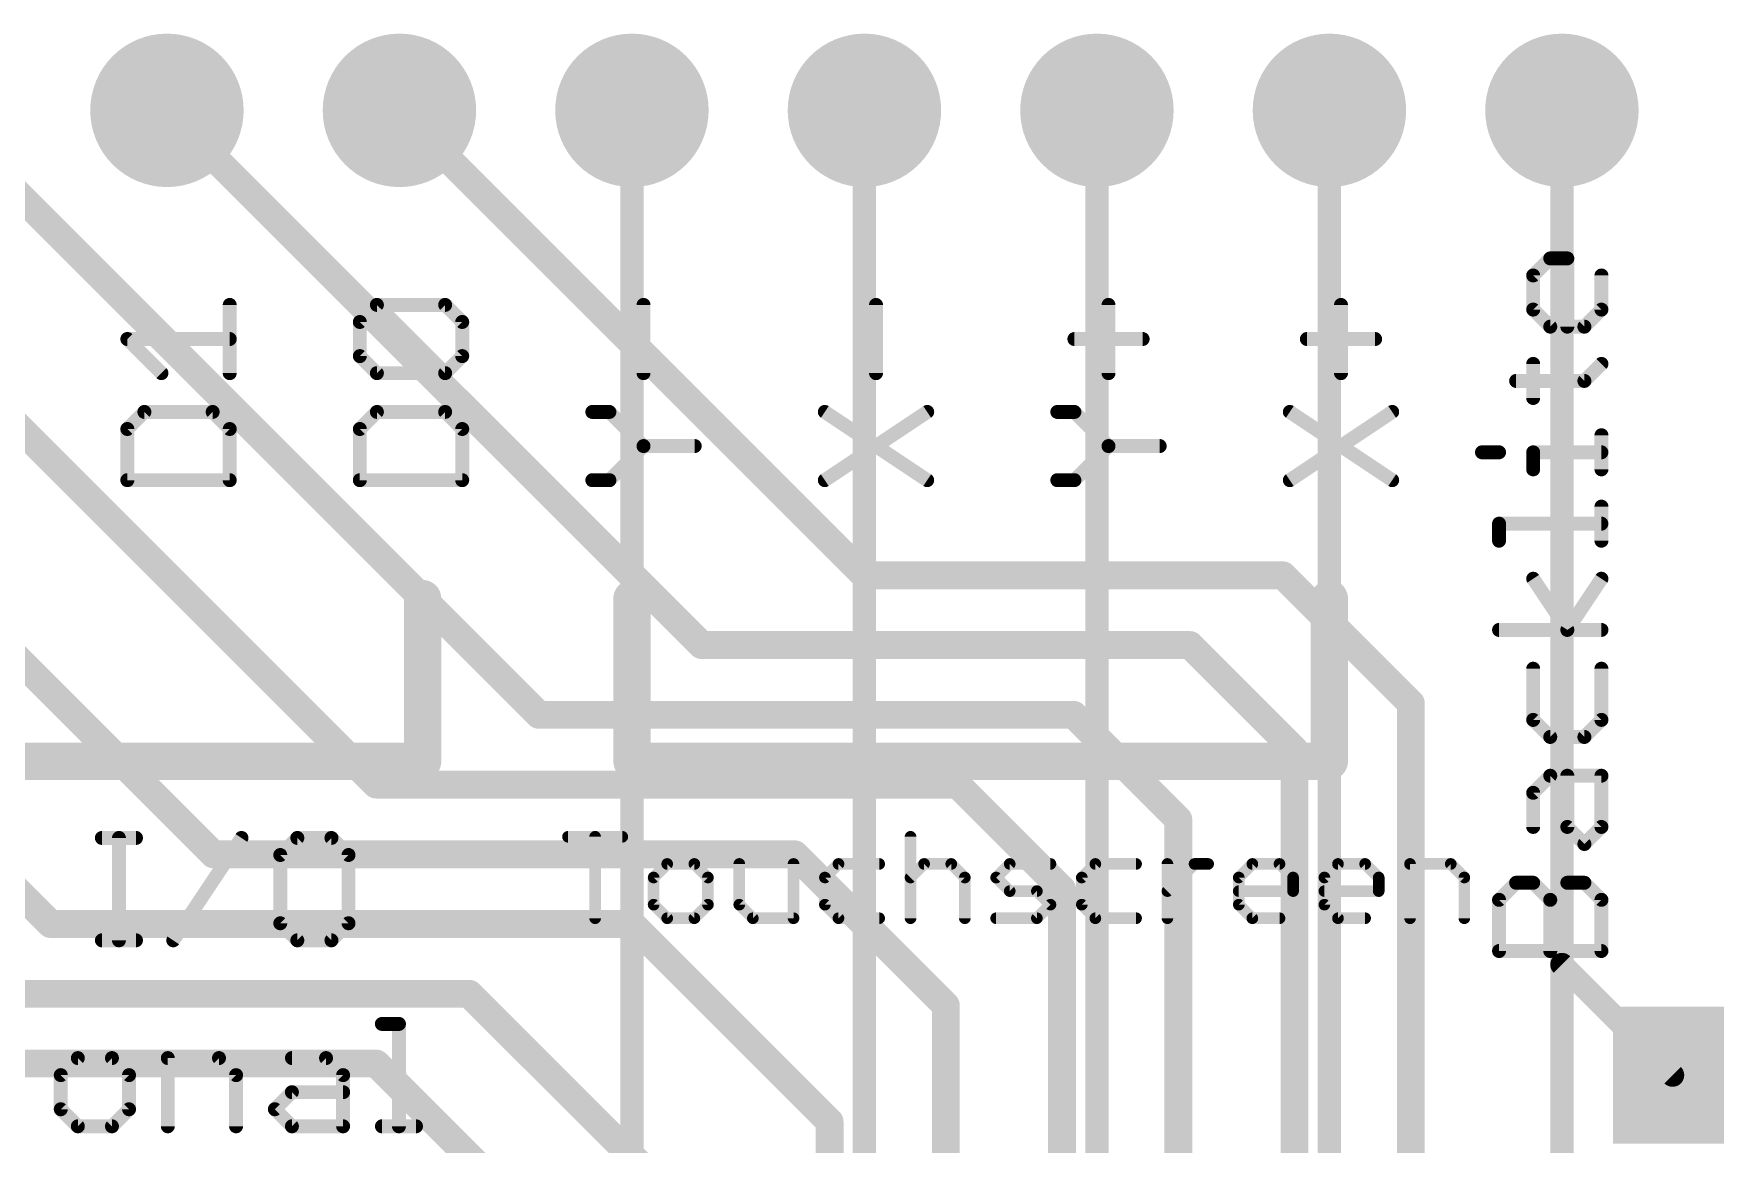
# Model space of a CAD drawing. Extents: x -42 to 37, y -47 to 54.
# Drawn here: x -10.35 to 8.03, y 31.25 to 43.38 of the extents above; entities that cross this region are included whole.
import ezdxf

# ---------------------------------------------------------------- set-up
doc = ezdxf.new("R2010")
doc.units = 0
for name, color, linetype in [('1', 12, 'CONTINUOUS'), ('16', 132, 'CONTINUOUS'), ('17', 110, 'CONTINUOUS'), ('21', 40, 'CONTINUOUS')]:
    doc.layers.add(name, color=color, linetype=linetype)

# ---------------------------------------------------------------- blocks, each defined once
blk = doc.blocks.new('ROUNDP')
at = {"const_width": 0.5}
blk.add_lwpolyline([(0, -0.25, 1), (0, 0.25, 1), (0, -0.25)], format="xyb", dxfattribs=at)
blk = doc.blocks.new('RECT')
blk.add_solid([(-0.5, -0.5), (0.5, -0.5), (-0.5, 0.5), (0.5, 0.5)])

msp = doc.modelspace()

# ---------------------------------------------------------------- linework, layer by layer
at = {"layer": '1'}
for points, const_width in [([(-19.05, 42.545), (-10.16, 33.655)], 0.3048), ([(-16.51, 42.545), (-8.382, 34.417)], 0.3048), ([(-13.97, 42.545), (-6.604, 35.179)], 0.3048), ([(-11.43, 42.545), (-4.826, 35.941)], 0.3048), ([(-8.89, 42.545), (-3.048, 36.703)], 0.3048), ([(-6.35, 42.545), (-1.27, 37.465)], 0.3048), ([(6.35, 33.213), (6.35, 42.545)], 0.254), ([(-1.27, 37.465), (3.302, 37.465)], 0.3048), ([(3.302, 37.465), (4.699, 36.068)], 0.3048), ([(-3.048, 36.703), (2.286, 36.703)], 0.3048), ([(2.286, 36.703), (3.429, 35.56)], 0.3048), ([(4.699, 36.068), (4.699, 23.5712)], 0.3048), ([(-4.826, 35.941), (1.016, 35.941)], 0.3048), ([(1.016, 35.941), (2.159, 34.798)], 0.3048), ([(3.429, 35.56), (3.429, 23.5712)], 0.3048), ([(-6.604, 35.179), (-0.254, 35.179)], 0.3048), ([(-0.254, 35.179), (0.889, 34.036)], 0.3048), ([(2.159, 34.798), (2.159, 23.5712)], 0.3048), ([(-8.382, 34.417), (-2.032, 34.417)], 0.3048), ([(-2.032, 34.417), (-0.381, 32.766)], 0.3048), ([(0.889, 34.036), (0.889, 23.5712)], 0.3048), ([(-10.16, 33.655), (-3.81, 33.655)], 0.3048), ([(-3.81, 33.655), (-1.651, 31.496)], 0.3048), ([(7.559, 32.004), (6.35, 33.213)], 0.254), ([(-11.938, 32.893), (-5.588, 32.893)], 0.3048), ([(-5.588, 32.893), (-2.921, 30.226)], 0.3048), ([(-0.381, 32.766), (-0.381, 23.5712)], 0.3048), ([(-13.716, 32.131), (-6.604, 32.131)], 0.3048), ([(-6.604, 32.131), (-4.191, 29.718)], 0.3048), ([(-1.651, 31.496), (-1.651, 23.5712)], 0.3048)]:
    msp.add_lwpolyline(points, dxfattribs=dict(at, const_width=const_width))
for points, const_width in [([(-8.8361, 42.5989, 1), (-8.9439, 42.4911)], 0.1524), ([(-6.2961, 42.5989, 1), (-6.4039, 42.4911)], 0.1524), ([(6.4135, 42.545, 1), (6.2865, 42.545)], 0.127), ([(-1.27, 37.5412, 1), (-1.27, 37.3888)], 0.1524), ([(-1.3239, 37.4111, 1), (-1.2161, 37.5189)], 0.1524), ([(3.3559, 37.5189, 1), (3.2481, 37.4111)], 0.1524), ([(3.302, 37.3888, 1), (3.302, 37.5412)], 0.1524), ([(-3.048, 36.7792, 1), (-3.048, 36.6268)], 0.1524), ([(-3.1019, 36.6491, 1), (-2.9941, 36.7569)], 0.1524), ([(2.3399, 36.7569, 1), (2.2321, 36.6491)], 0.1524), ([(2.286, 36.6268, 1), (2.286, 36.7792)], 0.1524), ([(4.7752, 36.068, 1), (4.6228, 36.068)], 0.1524), ([(4.6451, 36.0141, 1), (4.7529, 36.1219)], 0.1524), ([(-4.826, 36.0172, 1), (-4.826, 35.8648)], 0.1524), ([(-4.8799, 35.8871, 1), (-4.7721, 35.9949)], 0.1524), ([(1.0699, 35.9949, 1), (0.9621, 35.8871)], 0.1524), ([(1.016, 35.8648, 1), (1.016, 36.0172)], 0.1524), ([(3.5052, 35.56, 1), (3.3528, 35.56)], 0.1524), ([(3.3751, 35.5061, 1), (3.4829, 35.6139)], 0.1524), ([(-6.604, 35.2552, 1), (-6.604, 35.1028)], 0.1524), ([(-6.6579, 35.1251, 1), (-6.5501, 35.2329)], 0.1524), ([(-0.2001, 35.2329, 1), (-0.3079, 35.1251)], 0.1524), ([(-0.254, 35.1028, 1), (-0.254, 35.2552)], 0.1524), ([(2.2352, 34.798, 1), (2.0828, 34.798)], 0.1524), ([(2.1051, 34.7441, 1), (2.2129, 34.8519)], 0.1524), ([(-8.382, 34.4932, 1), (-8.382, 34.3408)], 0.1524), ([(-8.4359, 34.3631, 1), (-8.3281, 34.4709)], 0.1524), ([(-1.9781, 34.4709, 1), (-2.0859, 34.3631)], 0.1524), ([(-2.032, 34.3408, 1), (-2.032, 34.4932)], 0.1524), ([(0.9652, 34.036, 1), (0.8128, 34.036)], 0.1524), ([(0.8351, 33.9821, 1), (0.9429, 34.0899)], 0.1524), ([(-10.16, 33.7312, 1), (-10.16, 33.5788)], 0.1524), ([(-3.7561, 33.7089, 1), (-3.8639, 33.6011)], 0.1524), ([(-3.81, 33.5788, 1), (-3.81, 33.7312)], 0.1524), ([(-10.2139, 33.6011, 1), (-10.1061, 33.7089)], 0.1524), ([(6.3949, 33.2579, 1), (6.3051, 33.1681)], 0.127), ([(6.2865, 33.213, 1), (6.4135, 33.213)], 0.127), ([(-5.5341, 32.9469, 1), (-5.6419, 32.8391)], 0.1524), ([(-5.588, 32.8168, 1), (-5.588, 32.9692)], 0.1524), ([(-0.3048, 32.766, 1), (-0.4572, 32.766)], 0.1524), ([(-0.4349, 32.7121, 1), (-0.3271, 32.8199)], 0.1524), ([(-6.5501, 32.1849, 1), (-6.6579, 32.0771)], 0.1524), ([(-6.604, 32.0548, 1), (-6.604, 32.2072)], 0.1524), ([(7.5141, 31.9591, 1), (7.6039, 32.0489)], 0.127), ([(-1.5748, 31.496, 1), (-1.7272, 31.496)], 0.1524), ([(-1.7049, 31.4421, 1), (-1.5971, 31.5499)], 0.1524)]:
    msp.add_lwpolyline(points, format="xyb", dxfattribs=dict(at, const_width=const_width))
at = {"layer": '16', "const_width": 0.254}
for points in [[(-3.81, 11.938), (-3.81, 42.545)], [(-1.27, 11.938), (-1.27, 42.545)], [(1.27, 11.176), (1.27, 42.545)], [(3.81, 10.16), (3.81, 42.545)], [(6.35, 18.415), (6.35, 42.545)]]:
    msp.add_lwpolyline(points, dxfattribs=at)
at = {"layer": '16', "const_width": 0.127}
for points in [[(-3.7465, 42.545, 1), (-3.8735, 42.545)], [(-1.2065, 42.545, 1), (-1.3335, 42.545)], [(1.3335, 42.545, 1), (1.2065, 42.545)], [(3.8735, 42.545, 1), (3.7465, 42.545)], [(6.4135, 42.545, 1), (6.2865, 42.545)]]:
    msp.add_lwpolyline(points, format="xyb", dxfattribs=at)
at = {"layer": '21'}
for points, const_width in [([(6.0361, 40.7411), (6.2225, 40.9275)], 0.1524), ([(6.2225, 40.9275), (6.4089, 40.9275)], 0.1524), ([(6.4089, 40.9275), (6.4089, 40.1818)], 0.1524), ([(6.0361, 40.3682), (6.0361, 40.7411)], 0.1524), ([(6.7818, 40.7411), (6.7818, 40.3682)], 0.1524), ([(-8.2042, 39.6738), (-8.2042, 40.4195)], 0.1524), ([(-6.7828, 40.2331), (-6.5963, 40.4195)], 0.1524), ([(-6.5963, 40.4195), (-5.8506, 40.4195)], 0.1524), ([(-5.8506, 39.6738), (-6.5963, 40.4195)], 0.1524), ([(-5.8506, 40.4195), (-5.6642, 40.2331)], 0.1524), ([(-3.6835, 39.6738), (-3.6835, 40.4195)], 0.1524), ([(-1.1435, 39.6738), (-1.1435, 40.4195)], 0.1524), ([(1.3965, 39.6738), (1.3965, 40.4195)], 0.1524), ([(3.9365, 39.6738), (3.9365, 40.4195)], 0.1524), ([(6.2225, 40.1818), (6.0361, 40.3682)], 0.1524), ([(6.7818, 40.3682), (6.5954, 40.1818)], 0.1524), ([(-6.7828, 39.8602), (-6.7828, 40.2331)], 0.1524), ([(-5.6642, 40.2331), (-5.6642, 39.8602)], 0.1524), ([(6.5954, 40.1818), (6.2225, 40.1818)], 0.1524), ([(-8.9499, 39.6738), (-9.3228, 40.0466)], 0.1524), ([(-9.3228, 40.0466), (-8.2042, 40.0466)], 0.1524), ([(1.0237, 40.0466), (1.7694, 40.0466)], 0.1524), ([(3.5637, 40.0466), (4.3094, 40.0466)], 0.1524), ([(-6.5963, 39.6738), (-6.7828, 39.8602)], 0.1524), ([(-5.6642, 39.8602), (-5.8506, 39.6738)], 0.1524), ([(-5.8506, 39.6738), (-6.5963, 39.6738)], 0.1524), ([(6.0361, 39.4022), (6.0361, 39.775)], 0.1524), ([(6.5954, 39.5886), (6.7818, 39.775)], 0.1524), ([(5.8497, 39.5886), (6.5954, 39.5886)], 0.1524), ([(-9.1363, 39.2501), (-9.3228, 39.0637)], 0.1524), ([(-8.3906, 39.2501), (-9.1363, 39.2501)], 0.1524), ([(-8.2042, 39.0637), (-8.3906, 39.2501)], 0.1524), ([(-6.5963, 39.2501), (-6.7828, 39.0637)], 0.1524), ([(-5.8506, 39.2501), (-6.5963, 39.2501)], 0.1524), ([(-5.6642, 39.0637), (-5.8506, 39.2501)], 0.1524), ([(-4.0563, 39.2501), (-4.2428, 39.2501)], 0.1524), ([(-3.6835, 38.8773), (-4.0563, 39.2501)], 0.1524), ([(-1.7028, 38.5044), (-0.5842, 39.2501)], 0.1524), ([(-1.7028, 39.2501), (-0.5842, 38.5044)], 0.1524), ([(1.0237, 39.2501), (0.8372, 39.2501)], 0.1524), ([(1.3965, 38.8773), (1.0237, 39.2501)], 0.1524), ([(3.3772, 38.5044), (4.4958, 39.2501)], 0.1524), ([(3.3772, 39.2501), (4.4958, 38.5044)], 0.1524), ([(-9.3228, 39.0637), (-9.3228, 38.5044)], 0.1524), ([(-8.2042, 38.5044), (-8.2042, 39.0637)], 0.1524), ([(-6.7828, 39.0637), (-6.7828, 38.5044)], 0.1524), ([(-5.6642, 38.5044), (-5.6642, 39.0637)], 0.1524), ([(-4.0563, 38.5044), (-3.6835, 38.8773)], 0.1524), ([(-3.6835, 38.8773), (-3.1242, 38.8773)], 0.1524), ([(1.0237, 38.5044), (1.3965, 38.8773)], 0.1524), ([(1.3965, 38.8773), (1.9558, 38.8773)], 0.1524), ([(6.7818, 38.6226), (6.7818, 38.9954)], 0.1524), ([(5.4768, 38.809), (5.6632, 38.809)], 0.1524), ([(6.0361, 38.6226), (6.0361, 38.809)], 0.1524), ([(6.0361, 38.809), (6.7818, 38.809)], 0.1524), ([(-9.3228, 38.5044), (-8.2042, 38.5044)], 0.1524), ([(-6.7828, 38.5044), (-5.6642, 38.5044)], 0.1524), ([(-4.2428, 38.5044), (-4.0563, 38.5044)], 0.1524), ([(0.8372, 38.5044), (1.0237, 38.5044)], 0.1524), ([(6.7818, 37.843), (6.7818, 38.2158)], 0.1524), ([(5.6632, 37.843), (5.6632, 38.0294)], 0.1524), ([(5.6632, 38.0294), (6.7818, 38.0294)], 0.1524), ([(6.4089, 36.8685), (6.0361, 37.4278)], 0.1524), ([(6.7818, 37.4278), (6.4089, 36.8685)], 0.1524), ([(-6.096, 35.433), (-6.096, 37.211)], 0.4064), ([(-3.81, 37.211), (-3.81, 35.433)], 0.4064), ([(3.81, 35.433), (3.81, 37.211)], 0.4064), ([(6.7818, 36.8685), (5.6632, 36.8685)], 0.1524), ([(6.0361, 36.4448), (6.0361, 35.8855)], 0.1524), ([(6.7818, 35.8855), (6.7818, 36.4448)], 0.1524), ([(6.0361, 35.8855), (6.2225, 35.6991)], 0.1524), ([(6.5954, 35.6991), (6.7818, 35.8855)], 0.1524), ([(6.2225, 35.6991), (6.5954, 35.6991)], 0.1524), ([(-24.13, 35.433), (-6.096, 35.433)], 0.4064), ([(-3.81, 35.433), (3.81, 35.433)], 0.4064), ([(6.0361, 35.089), (6.2225, 35.2754)], 0.1524), ([(6.2225, 35.2754), (6.7818, 35.2754)], 0.1524), ([(6.4089, 34.7161), (6.4089, 35.2754)], 0.1524), ([(6.7818, 35.2754), (6.7818, 34.7161)], 0.1524), ([(6.0361, 34.7161), (6.0361, 35.089)], 0.1524), ([(6.5954, 34.5297), (6.4089, 34.7161)], 0.1524), ([(6.7818, 34.7161), (6.5954, 34.5297)], 0.1524), ([(-9.601, 34.5958), (-9.2282, 34.5958)], 0.1524), ([(-9.4146, 33.4772), (-9.4146, 34.5958)], 0.1524), ([(-8.8214, 33.4772), (-8.0757, 34.5958)], 0.1524), ([(-7.4656, 34.5958), (-7.652, 34.4093)], 0.1524), ([(-7.0928, 34.5958), (-7.4656, 34.5958)], 0.1524), ([(-6.9063, 34.4093), (-7.0928, 34.5958)], 0.1524), ([(-4.5085, 34.6083), (-3.9153, 34.6083)], 0.127), ([(-4.2119, 33.7185), (-4.2119, 34.6083)], 0.127), ([(-0.7664, 34.6083), (-0.7664, 33.7185)], 0.127), ([(-7.652, 34.4093), (-7.652, 33.6636)], 0.1524), ([(-6.9063, 33.6636), (-6.9063, 34.4093)], 0.1524), ([(-3.4247, 34.3117), (-3.573, 34.1634)], 0.127), ([(-3.1281, 34.3117), (-3.4247, 34.3117)], 0.127), ([(-2.9798, 34.1634), (-3.1281, 34.3117)], 0.127), ([(-2.6375, 34.3117), (-2.6375, 33.8668)], 0.127), ([(-2.0443, 33.7185), (-2.0443, 34.3117)], 0.127), ([(-1.5537, 34.3117), (-1.7019, 34.1634)], 0.127), ([(-1.1088, 34.3117), (-1.5537, 34.3117)], 0.127), ([(-0.7664, 34.1634), (-0.6181, 34.3117)], 0.127), ([(-0.6181, 34.3117), (-0.3215, 34.3117)], 0.127), ([(-0.3215, 34.3117), (-0.1733, 34.1634)], 0.127), ([(0.1691, 34.1634), (0.3174, 34.3117)], 0.127), ([(0.3174, 34.3117), (0.7623, 34.3117)], 0.127), ([(1.2529, 34.3117), (1.1046, 34.1634)], 0.127), ([(1.6978, 34.3117), (1.2529, 34.3117)], 0.127), ([(2.0401, 33.7185), (2.0401, 34.3117)], 0.127), ([(2.0401, 34.0151), (2.3367, 34.3117)], 0.127), ([(2.3367, 34.3117), (2.485, 34.3117)], 0.127), ([(2.8197, 34.1634), (2.968, 34.3117)], 0.127), ([(2.968, 34.3117), (3.2646, 34.3117)], 0.127), ([(3.2646, 34.3117), (3.4129, 34.1634)], 0.127), ([(3.7552, 34.1634), (3.9035, 34.3117)], 0.127), ([(3.9035, 34.3117), (4.2001, 34.3117)], 0.127), ([(4.2001, 34.3117), (4.3484, 34.1634)], 0.127), ([(4.6908, 33.7185), (4.6908, 34.3117)], 0.127), ([(4.6908, 34.3117), (5.1356, 34.3117)], 0.127), ([(5.1356, 34.3117), (5.2839, 34.1634)], 0.127), ([(-3.573, 34.1634), (-3.573, 33.8668)], 0.127), ([(-2.9798, 33.8668), (-2.9798, 34.1634)], 0.127), ([(-1.7019, 34.1634), (-1.7019, 33.8668)], 0.127), ([(-0.1733, 34.1634), (-0.1733, 33.7185)], 0.127), ([(0.3174, 34.0151), (0.1691, 34.1634)], 0.127), ([(1.1046, 34.1634), (1.1046, 33.8668)], 0.127), ([(2.8197, 33.8668), (2.8197, 34.1634)], 0.127), ([(3.4129, 34.1634), (3.4129, 34.0151)], 0.127), ([(3.7552, 33.8668), (3.7552, 34.1634)], 0.127), ([(4.3484, 34.1634), (4.3484, 34.0151)], 0.127), ([(5.2839, 34.1634), (5.2839, 33.7185)], 0.127), ([(5.6632, 33.9196), (5.8497, 34.106)], 0.1524), ([(5.8497, 34.106), (6.0361, 34.106)], 0.1524), ([(6.0361, 34.106), (6.2225, 33.9196)], 0.1524), ([(6.2225, 33.9196), (6.4089, 34.106)], 0.1524), ([(6.4089, 34.106), (6.5954, 34.106)], 0.1524), ([(6.5954, 34.106), (6.7818, 33.9196)], 0.1524), ([(0.614, 34.0151), (0.3174, 34.0151)], 0.127), ([(0.7623, 33.8668), (0.614, 34.0151)], 0.127), ([(3.4129, 34.0151), (2.8197, 34.0151)], 0.127), ([(4.3484, 34.0151), (3.7552, 34.0151)], 0.127), ([(5.6632, 33.3603), (5.6632, 33.9196)], 0.1524), ([(6.2225, 33.3603), (6.2225, 33.9196)], 0.1524), ([(6.7818, 33.9196), (6.7818, 33.3603)], 0.1524), ([(-3.573, 33.8668), (-3.4247, 33.7185)], 0.127), ([(-3.1281, 33.7185), (-2.9798, 33.8668)], 0.127), ([(-2.6375, 33.8668), (-2.4892, 33.7185)], 0.127), ([(-1.7019, 33.8668), (-1.5537, 33.7185)], 0.127), ([(0.614, 33.7185), (0.7623, 33.8668)], 0.127), ([(1.1046, 33.8668), (1.2529, 33.7185)], 0.127), ([(2.968, 33.7185), (2.8197, 33.8668)], 0.127), ([(3.9035, 33.7185), (3.7552, 33.8668)], 0.127), ([(-7.652, 33.6636), (-7.4656, 33.4772)], 0.1524), ([(-7.0928, 33.4772), (-6.9063, 33.6636)], 0.1524), ([(-3.4247, 33.7185), (-3.1281, 33.7185)], 0.127), ([(-2.4892, 33.7185), (-2.0443, 33.7185)], 0.127), ([(-1.5537, 33.7185), (-1.1088, 33.7185)], 0.127), ([(0.1691, 33.7185), (0.614, 33.7185)], 0.127), ([(1.2529, 33.7185), (1.6978, 33.7185)], 0.127), ([(3.2646, 33.7185), (2.968, 33.7185)], 0.127), ([(4.2001, 33.7185), (3.9035, 33.7185)], 0.127), ([(-9.601, 33.4772), (-9.2282, 33.4772)], 0.1524), ([(-7.4656, 33.4772), (-7.0928, 33.4772)], 0.1524), ([(6.7818, 33.3603), (5.6632, 33.3603)], 0.1524), ([(-6.5417, 32.5638), (-6.3553, 32.5638)], 0.1524), ([(-6.3553, 32.5638), (-6.3553, 31.4452)], 0.1524), ([(-9.8635, 32.1909), (-10.0499, 32.0045)], 0.1524), ([(-9.4907, 32.1909), (-9.8635, 32.1909)], 0.1524), ([(-9.3042, 32.0045), (-9.4907, 32.1909)], 0.1524), ([(-8.8805, 31.4452), (-8.8805, 32.1909)], 0.1524), ([(-8.8805, 32.1909), (-8.3213, 32.1909)], 0.1524), ([(-8.3213, 32.1909), (-8.1348, 32.0045)], 0.1524), ([(-7.5247, 32.1909), (-7.1519, 32.1909)], 0.1524), ([(-7.1519, 32.1909), (-6.9654, 32.0045)], 0.1524), ([(-10.0499, 32.0045), (-10.0499, 31.6316)], 0.1524), ([(-9.3042, 31.6316), (-9.3042, 32.0045)], 0.1524), ([(-8.1348, 32.0045), (-8.1348, 31.4452)], 0.1524), ([(-6.9654, 32.0045), (-6.9654, 31.4452)], 0.1524), ([(-7.7111, 31.6316), (-7.5247, 31.8181)], 0.1524), ([(-7.5247, 31.8181), (-6.9654, 31.8181)], 0.1524), ([(-10.0499, 31.6316), (-9.8635, 31.4452)], 0.1524), ([(-9.4907, 31.4452), (-9.3042, 31.6316)], 0.1524), ([(-7.5247, 31.4452), (-7.7111, 31.6316)], 0.1524), ([(-9.8635, 31.4452), (-9.4907, 31.4452)], 0.1524), ([(-6.9654, 31.4452), (-7.5247, 31.4452)], 0.1524), ([(-6.5417, 31.4452), (-6.1689, 31.4452)], 0.1524)]:
    msp.add_lwpolyline(points, dxfattribs=dict(at, const_width=const_width))
for points, const_width in [([(6.2225, 40.9656, 1), (6.2225, 40.8894)], 0.0762), ([(6.2495, 40.9005, 1), (6.1956, 40.9544)], 0.0762), ([(6.447, 40.9275, 1), (6.3708, 40.9275)], 0.0762), ([(6.4089, 40.8894, 1), (6.4089, 40.9656)], 0.0762), ([(6.0742, 40.7411, 1), (5.998, 40.7411)], 0.0762), ([(6.0092, 40.768, 1), (6.063, 40.7141)], 0.0762), ([(6.8199, 40.7411, 1), (6.7437, 40.7411)], 0.0762), ([(-8.1661, 40.4195, 1), (-8.2423, 40.4195)], 0.0762), ([(-6.5963, 40.4576, 1), (-6.5963, 40.3814)], 0.0762), ([(-6.5694, 40.4464, 1), (-6.6233, 40.3926)], 0.0762), ([(-6.5694, 40.3926, 1), (-6.6233, 40.4464)], 0.0762), ([(-5.8237, 40.4464, 1), (-5.8776, 40.3926)], 0.0762), ([(-5.8506, 40.3814, 1), (-5.8506, 40.4576)], 0.0762), ([(-3.6454, 40.4195, 1), (-3.7216, 40.4195)], 0.0762), ([(-1.1054, 40.4195, 1), (-1.1816, 40.4195)], 0.0762), ([(1.4346, 40.4195, 1), (1.3584, 40.4195)], 0.0762), ([(3.9746, 40.4195, 1), (3.8984, 40.4195)], 0.0762), ([(6.063, 40.3952, 1), (6.0092, 40.3413)], 0.0762), ([(6.8087, 40.3413, 1), (6.7549, 40.3952)], 0.0762), ([(-6.7447, 40.2331, 1), (-6.8209, 40.2331)], 0.0762), ([(-6.8097, 40.26, 1), (-6.7558, 40.2061)], 0.0762), ([(-5.6261, 40.2331, 1), (-5.7023, 40.2331)], 0.0762), ([(-5.6911, 40.2061, 1), (-5.6373, 40.26)], 0.0762), ([(5.998, 40.3682, 1), (6.0742, 40.3682)], 0.0762), ([(6.2225, 40.2199, 1), (6.2225, 40.1437)], 0.0762), ([(6.1956, 40.1548, 1), (6.2495, 40.2087)], 0.0762), ([(6.5684, 40.2087, 1), (6.6223, 40.1548)], 0.0762), ([(6.5954, 40.1437, 1), (6.5954, 40.2199)], 0.0762), ([(6.7437, 40.3682, 1), (6.8199, 40.3682)], 0.0762), ([(-9.2958, 40.0736, 1), (-9.3497, 40.0197)], 0.0762), ([(-9.3228, 40.0847, 1), (-9.3228, 40.0085)], 0.0762), ([(-8.2042, 40.0085, 1), (-8.2042, 40.0847)], 0.0762), ([(1.0237, 40.0847, 1), (1.0237, 40.0085)], 0.0762), ([(1.7694, 40.0085, 1), (1.7694, 40.0847)], 0.0762), ([(3.5637, 40.0847, 1), (3.5637, 40.0085)], 0.0762), ([(4.3094, 40.0085, 1), (4.3094, 40.0847)], 0.0762), ([(6.3708, 40.1818, 1), (6.447, 40.1818)], 0.0762), ([(-6.7558, 39.8872, 1), (-6.8097, 39.8333)], 0.0762), ([(-6.8209, 39.8602, 1), (-6.7447, 39.8602)], 0.0762), ([(-5.7023, 39.8602, 1), (-5.6261, 39.8602)], 0.0762), ([(-5.6373, 39.8333, 1), (-5.6911, 39.8872)], 0.0762), ([(-8.9768, 39.6469, 1), (-8.923, 39.7007)], 0.0762), ([(-8.2423, 39.6738, 1), (-8.1661, 39.6738)], 0.0762), ([(-6.5963, 39.7119, 1), (-6.5963, 39.6357)], 0.0762), ([(-6.6233, 39.6469, 1), (-6.5694, 39.7007)], 0.0762), ([(-5.8776, 39.7007, 1), (-5.8237, 39.6469)], 0.0762), ([(-5.8776, 39.6469, 1), (-5.8237, 39.7007)], 0.0762), ([(-5.8506, 39.6357, 1), (-5.8506, 39.7119)], 0.0762), ([(-3.7216, 39.6738, 1), (-3.6454, 39.6738)], 0.0762), ([(-1.1816, 39.6738, 1), (-1.1054, 39.6738)], 0.0762), ([(1.3584, 39.6738, 1), (1.4346, 39.6738)], 0.0762), ([(3.8984, 39.6738, 1), (3.9746, 39.6738)], 0.0762), ([(6.0742, 39.775, 1), (5.998, 39.775)], 0.0762), ([(6.8087, 39.7481, 1), (6.7549, 39.802)], 0.0762), ([(5.8497, 39.6267, 1), (5.8497, 39.5505)], 0.0762), ([(6.5684, 39.6156, 1), (6.6223, 39.5617)], 0.0762), ([(6.5954, 39.5505, 1), (6.5954, 39.6267)], 0.0762), ([(-9.1363, 39.2882, 1), (-9.1363, 39.212)], 0.0762), ([(-9.1094, 39.2232, 1), (-9.1633, 39.277)], 0.0762), ([(-8.3637, 39.277, 1), (-8.4176, 39.2232)], 0.0762), ([(-8.3906, 39.212, 1), (-8.3906, 39.2882)], 0.0762), ([(-6.5963, 39.2882, 1), (-6.5963, 39.212)], 0.0762), ([(-6.5694, 39.2232, 1), (-6.6233, 39.277)], 0.0762), ([(-5.8237, 39.277, 1), (-5.8776, 39.2232)], 0.0762), ([(-5.8506, 39.212, 1), (-5.8506, 39.2882)], 0.0762), ([(-4.2428, 39.2882, 1), (-4.2428, 39.212)], 0.0762), ([(-4.0294, 39.277, 1), (-4.0833, 39.2232)], 0.0762), ([(-4.0563, 39.212, 1), (-4.0563, 39.2882)], 0.0762), ([(-1.6816, 39.2818, 1), (-1.7239, 39.2184)], 0.0762), ([(-0.5631, 39.2184, 1), (-0.6053, 39.2818)], 0.0762), ([(0.8372, 39.2882, 1), (0.8372, 39.212)], 0.0762), ([(1.0506, 39.277, 1), (0.9967, 39.2232)], 0.0762), ([(1.0237, 39.212, 1), (1.0237, 39.2882)], 0.0762), ([(3.3984, 39.2818, 1), (3.3561, 39.2184)], 0.0762), ([(4.5169, 39.2184, 1), (4.4747, 39.2818)], 0.0762), ([(5.998, 39.4022, 1), (6.0742, 39.4022)], 0.0762), ([(-9.2847, 39.0637, 1), (-9.3609, 39.0637)], 0.0762), ([(-8.1661, 39.0637, 1), (-8.2423, 39.0637)], 0.0762), ([(-6.7447, 39.0637, 1), (-6.8209, 39.0637)], 0.0762), ([(-5.6261, 39.0637, 1), (-5.7023, 39.0637)], 0.0762), ([(-9.3497, 39.0906, 1), (-9.2958, 39.0367)], 0.0762), ([(-8.2311, 39.0367, 1), (-8.1773, 39.0906)], 0.0762), ([(-6.8097, 39.0906, 1), (-6.7558, 39.0367)], 0.0762), ([(-5.6911, 39.0367, 1), (-5.6373, 39.0906)], 0.0762), ([(-3.6835, 38.9154, 1), (-3.6835, 38.8392)], 0.0762), ([(-3.6565, 38.8503, 1), (-3.7104, 38.9042)], 0.0762), ([(-3.1242, 38.8392, 1), (-3.1242, 38.9154)], 0.0762), ([(1.3965, 38.9154, 1), (1.3965, 38.8392)], 0.0762), ([(1.4235, 38.8503, 1), (1.3696, 38.9042)], 0.0762), ([(1.9558, 38.8392, 1), (1.9558, 38.9154)], 0.0762), ([(6.8199, 38.9954, 1), (6.7437, 38.9954)], 0.0762), ([(-3.7104, 38.8503, 1), (-3.6565, 38.9042)], 0.0762), ([(1.3696, 38.8503, 1), (1.4235, 38.9042)], 0.0762), ([(5.4768, 38.8471, 1), (5.4768, 38.7709)], 0.0762), ([(5.6632, 38.7709, 1), (5.6632, 38.8471)], 0.0762), ([(6.0742, 38.809, 1), (5.998, 38.809)], 0.0762), ([(6.0361, 38.8471, 1), (6.0361, 38.7709)], 0.0762), ([(6.7818, 38.7709, 1), (6.7818, 38.8471)], 0.0762), ([(5.998, 38.6226, 1), (6.0742, 38.6226)], 0.0762), ([(6.7437, 38.6226, 1), (6.8199, 38.6226)], 0.0762), ([(-9.3228, 38.5425, 1), (-9.3228, 38.4663)], 0.0762), ([(-9.3609, 38.5044, 1), (-9.2847, 38.5044)], 0.0762), ([(-8.2423, 38.5044, 1), (-8.1661, 38.5044)], 0.0762), ([(-8.2042, 38.4663, 1), (-8.2042, 38.5425)], 0.0762), ([(-6.7828, 38.5425, 1), (-6.7828, 38.4663)], 0.0762), ([(-6.8209, 38.5044, 1), (-6.7447, 38.5044)], 0.0762), ([(-5.7023, 38.5044, 1), (-5.6261, 38.5044)], 0.0762), ([(-5.6642, 38.4663, 1), (-5.6642, 38.5425)], 0.0762), ([(-4.2428, 38.5425, 1), (-4.2428, 38.4663)], 0.0762), ([(-4.0833, 38.5313, 1), (-4.0294, 38.4775)], 0.0762), ([(-4.0563, 38.4663, 1), (-4.0563, 38.5425)], 0.0762), ([(-1.7239, 38.5361, 1), (-1.6816, 38.4727)], 0.0762), ([(-0.6053, 38.4727, 1), (-0.5631, 38.5361)], 0.0762), ([(0.8372, 38.5425, 1), (0.8372, 38.4663)], 0.0762), ([(0.9967, 38.5313, 1), (1.0506, 38.4775)], 0.0762), ([(1.0237, 38.4663, 1), (1.0237, 38.5425)], 0.0762), ([(3.3561, 38.5361, 1), (3.3984, 38.4727)], 0.0762), ([(4.4747, 38.4727, 1), (4.5169, 38.5361)], 0.0762), ([(6.8199, 38.2158, 1), (6.7437, 38.2158)], 0.0762), ([(5.7013, 38.0294, 1), (5.6251, 38.0294)], 0.0762), ([(5.6632, 38.0675, 1), (5.6632, 37.9913)], 0.0762), ([(6.7818, 37.9913, 1), (6.7818, 38.0675)], 0.0762), ([(5.6251, 37.843, 1), (5.7013, 37.843)], 0.0762), ([(6.7437, 37.843, 1), (6.8199, 37.843)], 0.0762), ([(6.0678, 37.4489, 1), (6.0044, 37.4066)], 0.0762), ([(6.8135, 37.4066, 1), (6.7501, 37.4489)], 0.0762), ([(-5.9944, 37.211, 1), (-6.1976, 37.211)], 0.2032), ([(-3.7084, 37.211, 1), (-3.9116, 37.211)], 0.2032), ([(3.9116, 37.211, 1), (3.7084, 37.211)], 0.2032), ([(5.6632, 36.9066, 1), (5.6632, 36.8304)], 0.0762), ([(6.7818, 36.8304, 1), (6.7818, 36.9066)], 0.0762), ([(6.3772, 36.8896, 1), (6.4407, 36.8474)], 0.0762), ([(6.3772, 36.8474, 1), (6.4407, 36.8896)], 0.0762), ([(6.0742, 36.4448, 1), (5.998, 36.4448)], 0.0762), ([(6.8199, 36.4448, 1), (6.7437, 36.4448)], 0.0762), ([(6.063, 35.9125, 1), (6.0092, 35.8586)], 0.0762), ([(5.998, 35.8855, 1), (6.0742, 35.8855)], 0.0762), ([(6.7437, 35.8855, 1), (6.8199, 35.8855)], 0.0762), ([(6.8087, 35.8586, 1), (6.7549, 35.9125)], 0.0762), ([(6.2225, 35.7372, 1), (6.2225, 35.661)], 0.0762), ([(6.1956, 35.6722, 1), (6.2495, 35.726)], 0.0762), ([(6.5684, 35.726, 1), (6.6223, 35.6722)], 0.0762), ([(6.5954, 35.661, 1), (6.5954, 35.7372)], 0.0762), ([(-6.1976, 35.433, 1), (-5.9944, 35.433)], 0.2032), ([(-6.096, 35.3314, 1), (-6.096, 35.5346)], 0.2032), ([(-3.81, 35.5346, 1), (-3.81, 35.3314)], 0.2032), ([(-3.9116, 35.433, 1), (-3.7084, 35.433)], 0.2032), ([(3.7084, 35.433, 1), (3.9116, 35.433)], 0.2032), ([(3.81, 35.3314, 1), (3.81, 35.5346)], 0.2032), ([(6.2225, 35.3135, 1), (6.2225, 35.2373)], 0.0762), ([(6.2495, 35.2485, 1), (6.1956, 35.3023)], 0.0762), ([(6.447, 35.2754, 1), (6.3708, 35.2754)], 0.0762), ([(6.8199, 35.2754, 1), (6.7437, 35.2754)], 0.0762), ([(6.7818, 35.2373, 1), (6.7818, 35.3135)], 0.0762), ([(6.0742, 35.089, 1), (5.998, 35.089)], 0.0762), ([(6.0092, 35.1159, 1), (6.063, 35.062)], 0.0762), ([(5.998, 34.7161, 1), (6.0742, 34.7161)], 0.0762), ([(6.4359, 34.7431, 1), (6.382, 34.6892)], 0.0762), ([(6.3708, 34.7161, 1), (6.447, 34.7161)], 0.0762), ([(6.7437, 34.7161, 1), (6.8199, 34.7161)], 0.0762), ([(6.8087, 34.6892, 1), (6.7549, 34.7431)], 0.0762), ([(-9.601, 34.6339, 1), (-9.601, 34.5577)], 0.0762), ([(-9.3765, 34.5958, 1), (-9.4527, 34.5958)], 0.0762), ([(-9.2282, 34.5577, 1), (-9.2282, 34.6339)], 0.0762), ([(-8.044, 34.5746, 1), (-8.1074, 34.6169)], 0.0762), ([(-7.4656, 34.6339, 1), (-7.4656, 34.5577)], 0.0762), ([(-7.4387, 34.5688, 1), (-7.4926, 34.6227)], 0.0762), ([(-7.0658, 34.6227, 1), (-7.1197, 34.5688)], 0.0762), ([(-7.0928, 34.5577, 1), (-7.0928, 34.6339)], 0.0762), ([(-4.5085, 34.64, 1), (-4.5085, 34.5765)], 0.0635), ([(-4.1802, 34.6083, 1), (-4.2437, 34.6083)], 0.0635), ([(-3.9153, 34.5765, 1), (-3.9153, 34.64)], 0.0635), ([(-0.7347, 34.6083, 1), (-0.7982, 34.6083)], 0.0635), ([(6.5684, 34.5566, 1), (6.6223, 34.5028)], 0.0762), ([(6.5684, 34.5028, 1), (6.6223, 34.5566)], 0.0762), ([(-7.679, 34.4363, 1), (-7.6251, 34.3824)], 0.0762), ([(-7.6139, 34.4093, 1), (-7.6901, 34.4093)], 0.0762), ([(-6.8682, 34.4093, 1), (-6.9444, 34.4093)], 0.0762), ([(-6.9333, 34.3824, 1), (-6.8794, 34.4363)], 0.0762), ([(-3.4247, 34.3434, 1), (-3.4247, 34.2799)], 0.0635), ([(-3.4022, 34.2892, 1), (-3.4471, 34.3341)], 0.0635), ([(-3.1057, 34.3341, 1), (-3.1506, 34.2892)], 0.0635), ([(-3.1281, 34.2799, 1), (-3.1281, 34.3434)], 0.0635), ([(-2.6057, 34.3117, 1), (-2.6692, 34.3117)], 0.0635), ([(-2.0125, 34.3117, 1), (-2.076, 34.3117)], 0.0635), ([(-1.5537, 34.3434, 1), (-1.5537, 34.2799)], 0.0635), ([(-1.5312, 34.2892, 1), (-1.5761, 34.3341)], 0.0635), ([(-1.1088, 34.2799, 1), (-1.1088, 34.3434)], 0.0635), ([(-0.6181, 34.3434, 1), (-0.6181, 34.2799)], 0.0635), ([(-0.5957, 34.2892, 1), (-0.6406, 34.3341)], 0.0635), ([(-0.2991, 34.3341, 1), (-0.344, 34.2892)], 0.0635), ([(-0.3215, 34.2799, 1), (-0.3215, 34.3434)], 0.0635), ([(0.3174, 34.3434, 1), (0.3174, 34.2799)], 0.0635), ([(0.3398, 34.2892, 1), (0.2949, 34.3341)], 0.0635), ([(0.7623, 34.2799, 1), (0.7623, 34.3434)], 0.0635), ([(1.2529, 34.3434, 1), (1.2529, 34.2799)], 0.0635), ([(1.2754, 34.2892, 1), (1.2305, 34.3341)], 0.0635), ([(1.6978, 34.2799, 1), (1.6978, 34.3434)], 0.0635), ([(2.0719, 34.3117, 1), (2.0084, 34.3117)], 0.0635), ([(2.3367, 34.3434, 1), (2.3367, 34.2799)], 0.0635), ([(2.3592, 34.2892, 1), (2.3143, 34.3341)], 0.0635), ([(2.485, 34.2799, 1), (2.485, 34.3434)], 0.0635), ([(2.968, 34.3434, 1), (2.968, 34.2799)], 0.0635), ([(2.9905, 34.2892, 1), (2.9456, 34.3341)], 0.0635), ([(3.2871, 34.3341, 1), (3.2422, 34.2892)], 0.0635), ([(3.2646, 34.2799, 1), (3.2646, 34.3434)], 0.0635), ([(3.9035, 34.3434, 1), (3.9035, 34.2799)], 0.0635), ([(3.926, 34.2892, 1), (3.8811, 34.3341)], 0.0635), ([(4.2226, 34.3341, 1), (4.1777, 34.2892)], 0.0635), ([(4.2001, 34.2799, 1), (4.2001, 34.3434)], 0.0635), ([(4.7225, 34.3117, 1), (4.659, 34.3117)], 0.0635), ([(4.6908, 34.3434, 1), (4.6908, 34.2799)], 0.0635), ([(5.1581, 34.3341, 1), (5.1132, 34.2892)], 0.0635), ([(5.1356, 34.2799, 1), (5.1356, 34.3434)], 0.0635), ([(-3.5412, 34.1634, 1), (-3.6047, 34.1634)], 0.0635), ([(-3.5954, 34.1858, 1), (-3.5505, 34.1409)], 0.0635), ([(-2.9481, 34.1634, 1), (-3.0116, 34.1634)], 0.0635), ([(-3.0023, 34.1409, 1), (-2.9574, 34.1858)], 0.0635), ([(-1.6702, 34.1634, 1), (-1.7337, 34.1634)], 0.0635), ([(-1.7244, 34.1858, 1), (-1.6795, 34.1409)], 0.0635), ([(-0.7889, 34.1858, 1), (-0.744, 34.1409)], 0.0635), ([(-0.1415, 34.1634, 1), (-0.205, 34.1634)], 0.0635), ([(-0.1957, 34.1409, 1), (-0.1508, 34.1858)], 0.0635), ([(0.1915, 34.1858, 1), (0.1466, 34.1409)], 0.0635), ([(0.1466, 34.1858, 1), (0.1915, 34.1409)], 0.0635), ([(1.1364, 34.1634, 1), (1.0729, 34.1634)], 0.0635), ([(1.0822, 34.1858, 1), (1.1271, 34.1409)], 0.0635), ([(2.8515, 34.1634, 1), (2.788, 34.1634)], 0.0635), ([(2.7973, 34.1858, 1), (2.8422, 34.1409)], 0.0635), ([(3.4447, 34.1634, 1), (3.3811, 34.1634)], 0.0635), ([(3.3904, 34.1409, 1), (3.4354, 34.1858)], 0.0635), ([(3.787, 34.1634, 1), (3.7235, 34.1634)], 0.0635), ([(3.7328, 34.1858, 1), (3.7777, 34.1409)], 0.0635), ([(4.3802, 34.1634, 1), (4.3167, 34.1634)], 0.0635), ([(4.326, 34.1409, 1), (4.3709, 34.1858)], 0.0635), ([(5.3157, 34.1634, 1), (5.2522, 34.1634)], 0.0635), ([(5.2615, 34.1409, 1), (5.3064, 34.1858)], 0.0635), ([(5.8497, 34.1441, 1), (5.8497, 34.0679)], 0.0762), ([(5.8766, 34.0791, 1), (5.8227, 34.1329)], 0.0762), ([(6.063, 34.133, 1), (6.0092, 34.0791)], 0.0762), ([(6.0361, 34.0679, 1), (6.0361, 34.1441)], 0.0762), ([(6.4089, 34.1441, 1), (6.4089, 34.0679)], 0.0762), ([(6.4359, 34.0791, 1), (6.382, 34.1329)], 0.0762), ([(6.6223, 34.1329, 1), (6.5684, 34.0791)], 0.0762), ([(6.5954, 34.0679, 1), (6.5954, 34.1441)], 0.0762), ([(0.3174, 34.0468, 1), (0.3174, 33.9833)], 0.0635), ([(0.2949, 33.9926, 1), (0.3398, 34.0375)], 0.0635), ([(0.6364, 34.0375, 1), (0.5915, 33.9926)], 0.0635), ([(0.614, 33.9833, 1), (0.614, 34.0468)], 0.0635), ([(2.0177, 34.0375, 1), (2.0626, 33.9926)], 0.0635), ([(2.8197, 34.0468, 1), (2.8197, 33.9833)], 0.0635), ([(3.3811, 34.0151, 1), (3.4447, 34.0151)], 0.0635), ([(3.4129, 33.9833, 1), (3.4129, 34.0468)], 0.0635), ([(3.7552, 34.0468, 1), (3.7552, 33.9833)], 0.0635), ([(4.3167, 34.0151, 1), (4.3802, 34.0151)], 0.0635), ([(4.3484, 33.9833, 1), (4.3484, 34.0468)], 0.0635), ([(5.7013, 33.9196, 1), (5.6251, 33.9196)], 0.0762), ([(6.2606, 33.9196, 1), (6.1844, 33.9196)], 0.0762), ([(6.8199, 33.9196, 1), (6.7437, 33.9196)], 0.0762), ([(-3.5505, 33.8892, 1), (-3.5954, 33.8443)], 0.0635), ([(-3.6047, 33.8668, 1), (-3.5412, 33.8668)], 0.0635), ([(-3.0116, 33.8668, 1), (-2.9481, 33.8668)], 0.0635), ([(-2.9574, 33.8443, 1), (-3.0023, 33.8892)], 0.0635), ([(-2.6692, 33.8668, 1), (-2.6057, 33.8668)], 0.0635), ([(-2.615, 33.8892, 1), (-2.6599, 33.8443)], 0.0635), ([(-1.7337, 33.8668, 1), (-1.6702, 33.8668)], 0.0635), ([(-1.6795, 33.8892, 1), (-1.7244, 33.8443)], 0.0635), ([(0.7398, 33.8443, 1), (0.7847, 33.8892)], 0.0635), ([(0.7847, 33.8443, 1), (0.7398, 33.8892)], 0.0635), ([(1.0729, 33.8668, 1), (1.1364, 33.8668)], 0.0635), ([(1.1271, 33.8892, 1), (1.0822, 33.8443)], 0.0635), ([(2.788, 33.8668, 1), (2.8515, 33.8668)], 0.0635), ([(2.8422, 33.8892, 1), (2.7973, 33.8443)], 0.0635), ([(3.7777, 33.8892, 1), (3.7328, 33.8443)], 0.0635), ([(3.7235, 33.8668, 1), (3.787, 33.8668)], 0.0635), ([(5.6363, 33.9465, 1), (5.6902, 33.8926)], 0.0762), ([(6.1956, 33.9465, 1), (6.2495, 33.8926)], 0.0762), ([(6.1956, 33.8926, 1), (6.2495, 33.9465)], 0.0762), ([(6.7549, 33.8926, 1), (6.8087, 33.9465)], 0.0762), ([(-7.6251, 33.6906, 1), (-7.679, 33.6367)], 0.0762), ([(-7.6901, 33.6636, 1), (-7.6139, 33.6636)], 0.0762), ([(-6.9444, 33.6636, 1), (-6.8682, 33.6636)], 0.0762), ([(-6.8794, 33.6367, 1), (-6.9333, 33.6906)], 0.0762), ([(-4.2437, 33.7185, 1), (-4.1802, 33.7185)], 0.0635), ([(-3.4247, 33.7503, 1), (-3.4247, 33.6867)], 0.0635), ([(-3.4471, 33.696, 1), (-3.4022, 33.741)], 0.0635), ([(-3.1506, 33.741, 1), (-3.1057, 33.696)], 0.0635), ([(-3.1281, 33.6867, 1), (-3.1281, 33.7503)], 0.0635), ([(-2.4892, 33.7503, 1), (-2.4892, 33.6867)], 0.0635), ([(-2.5116, 33.696, 1), (-2.4667, 33.741)], 0.0635), ([(-2.076, 33.7185, 1), (-2.0125, 33.7185)], 0.0635), ([(-2.0443, 33.6867, 1), (-2.0443, 33.7503)], 0.0635), ([(-1.5537, 33.7503, 1), (-1.5537, 33.6867)], 0.0635), ([(-1.5761, 33.696, 1), (-1.5312, 33.741)], 0.0635), ([(-1.1088, 33.6867, 1), (-1.1088, 33.7503)], 0.0635), ([(-0.7982, 33.7185, 1), (-0.7347, 33.7185)], 0.0635), ([(-0.205, 33.7185, 1), (-0.1415, 33.7185)], 0.0635), ([(0.1691, 33.7503, 1), (0.1691, 33.6867)], 0.0635), ([(0.5915, 33.741, 1), (0.6364, 33.696)], 0.0635), ([(0.614, 33.6867, 1), (0.614, 33.7503)], 0.0635), ([(1.2529, 33.7503, 1), (1.2529, 33.6867)], 0.0635), ([(1.2305, 33.696, 1), (1.2754, 33.741)], 0.0635), ([(1.6978, 33.6867, 1), (1.6978, 33.7503)], 0.0635), ([(2.0084, 33.7185, 1), (2.0719, 33.7185)], 0.0635), ([(2.968, 33.7503, 1), (2.968, 33.6867)], 0.0635), ([(2.9456, 33.696, 1), (2.9905, 33.741)], 0.0635), ([(3.2646, 33.6867, 1), (3.2646, 33.7503)], 0.0635), ([(3.9035, 33.7503, 1), (3.9035, 33.6867)], 0.0635), ([(3.8811, 33.696, 1), (3.926, 33.741)], 0.0635), ([(4.2001, 33.6867, 1), (4.2001, 33.7503)], 0.0635), ([(4.659, 33.7185, 1), (4.7225, 33.7185)], 0.0635), ([(5.2522, 33.7185, 1), (5.3157, 33.7185)], 0.0635), ([(-9.601, 33.5153, 1), (-9.601, 33.4391)], 0.0762), ([(-9.4527, 33.4772, 1), (-9.3765, 33.4772)], 0.0762), ([(-9.2282, 33.4391, 1), (-9.2282, 33.5153)], 0.0762), ([(-8.8531, 33.4983, 1), (-8.7897, 33.4561)], 0.0762), ([(-7.4656, 33.5153, 1), (-7.4656, 33.4391)], 0.0762), ([(-7.4926, 33.4503, 1), (-7.4387, 33.5041)], 0.0762), ([(-7.1197, 33.5041, 1), (-7.0658, 33.4503)], 0.0762), ([(-7.0928, 33.4391, 1), (-7.0928, 33.5153)], 0.0762), ([(5.6632, 33.3984, 1), (5.6632, 33.3222)], 0.0762), ([(5.6251, 33.3603, 1), (5.7013, 33.3603)], 0.0762), ([(6.1844, 33.3603, 1), (6.2606, 33.3603)], 0.0762), ([(6.7437, 33.3603, 1), (6.8199, 33.3603)], 0.0762), ([(6.7818, 33.3222, 1), (6.7818, 33.3984)], 0.0762), ([(-6.5417, 32.6019, 1), (-6.5417, 32.5257)], 0.0762), ([(-6.3172, 32.5638, 1), (-6.3934, 32.5638)], 0.0762), ([(-6.3553, 32.5257, 1), (-6.3553, 32.6019)], 0.0762), ([(-9.8635, 32.229, 1), (-9.8635, 32.1528)], 0.0762), ([(-9.8366, 32.164, 1), (-9.8904, 32.2178)], 0.0762), ([(-9.4637, 32.2178, 1), (-9.5176, 32.164)], 0.0762), ([(-9.4907, 32.1528, 1), (-9.4907, 32.229)], 0.0762), ([(-8.8424, 32.1909, 1), (-8.9186, 32.1909)], 0.0762), ([(-8.8805, 32.229, 1), (-8.8805, 32.1528)], 0.0762), ([(-8.2943, 32.2178, 1), (-8.3482, 32.164)], 0.0762), ([(-8.3213, 32.1528, 1), (-8.3213, 32.229)], 0.0762), ([(-7.5247, 32.229, 1), (-7.5247, 32.1528)], 0.0762), ([(-7.1249, 32.2178, 1), (-7.1788, 32.164)], 0.0762), ([(-7.1519, 32.1528, 1), (-7.1519, 32.229)], 0.0762), ([(-10.0769, 32.0314, 1), (-10.023, 31.9775)], 0.0762), ([(-10.0118, 32.0045, 1), (-10.088, 32.0045)], 0.0762), ([(-9.2661, 32.0045, 1), (-9.3423, 32.0045)], 0.0762), ([(-9.3312, 31.9775, 1), (-9.2773, 32.0314)], 0.0762), ([(-8.0967, 32.0045, 1), (-8.1729, 32.0045)], 0.0762), ([(-8.1618, 31.9775, 1), (-8.1079, 32.0314)], 0.0762), ([(-6.9273, 32.0045, 1), (-7.0035, 32.0045)], 0.0762), ([(-6.9924, 31.9775, 1), (-6.9385, 32.0314)], 0.0762), ([(-7.5247, 31.8562, 1), (-7.5247, 31.78)], 0.0762), ([(-7.4978, 31.7911, 1), (-7.5517, 31.845)], 0.0762), ([(-6.9654, 31.78, 1), (-6.9654, 31.8562)], 0.0762), ([(-10.023, 31.6586, 1), (-10.0769, 31.6047)], 0.0762), ([(-10.088, 31.6316, 1), (-10.0118, 31.6316)], 0.0762), ([(-9.3423, 31.6316, 1), (-9.2661, 31.6316)], 0.0762), ([(-9.2773, 31.6047, 1), (-9.3312, 31.6586)], 0.0762), ([(-7.6842, 31.6586, 1), (-7.7381, 31.6047)], 0.0762), ([(-7.7381, 31.6586, 1), (-7.6842, 31.6047)], 0.0762), ([(-9.8635, 31.4833, 1), (-9.8635, 31.4071)], 0.0762), ([(-9.8904, 31.4183, 1), (-9.8366, 31.4721)], 0.0762), ([(-9.5176, 31.4721, 1), (-9.4637, 31.4183)], 0.0762), ([(-9.4907, 31.4071, 1), (-9.4907, 31.4833)], 0.0762), ([(-8.9186, 31.4452, 1), (-8.8424, 31.4452)], 0.0762), ([(-8.1729, 31.4452, 1), (-8.0967, 31.4452)], 0.0762), ([(-7.5247, 31.4833, 1), (-7.5247, 31.4071)], 0.0762), ([(-7.5517, 31.4183, 1), (-7.4978, 31.4721)], 0.0762), ([(-7.0035, 31.4452, 1), (-6.9273, 31.4452)], 0.0762), ([(-6.9654, 31.4071, 1), (-6.9654, 31.4833)], 0.0762), ([(-6.5417, 31.4833, 1), (-6.5417, 31.4071)], 0.0762), ([(-6.3934, 31.4452, 1), (-6.3172, 31.4452)], 0.0762), ([(-6.1689, 31.4071, 1), (-6.1689, 31.4833)], 0.0762)]:
    msp.add_lwpolyline(points, format="xyb", dxfattribs=dict(at, const_width=const_width))

# ---------------------------------------------------------------- block references
at = {"layer": '1', "xscale": 1.3, "yscale": 1.5}
msp.add_blockref('RECT', (7.559, 32.004), dxfattribs=at)
at = {"layer": '17', "xscale": 1.6764, "yscale": 1.6764, "rotation": 270}
for p in [(-8.89, 42.545), (-8.89, 42.545), (-6.35, 42.545), (-6.35, 42.545), (-3.81, 42.545), (-3.81, 42.545), (-1.27, 42.545), (-1.27, 42.545), (1.27, 42.545), (1.27, 42.545), (3.81, 42.545), (3.81, 42.545), (6.35, 42.545), (6.35, 42.545)]:
    msp.add_blockref('ROUNDP', p, dxfattribs=at)

doc.saveas('drawing.dxf')
